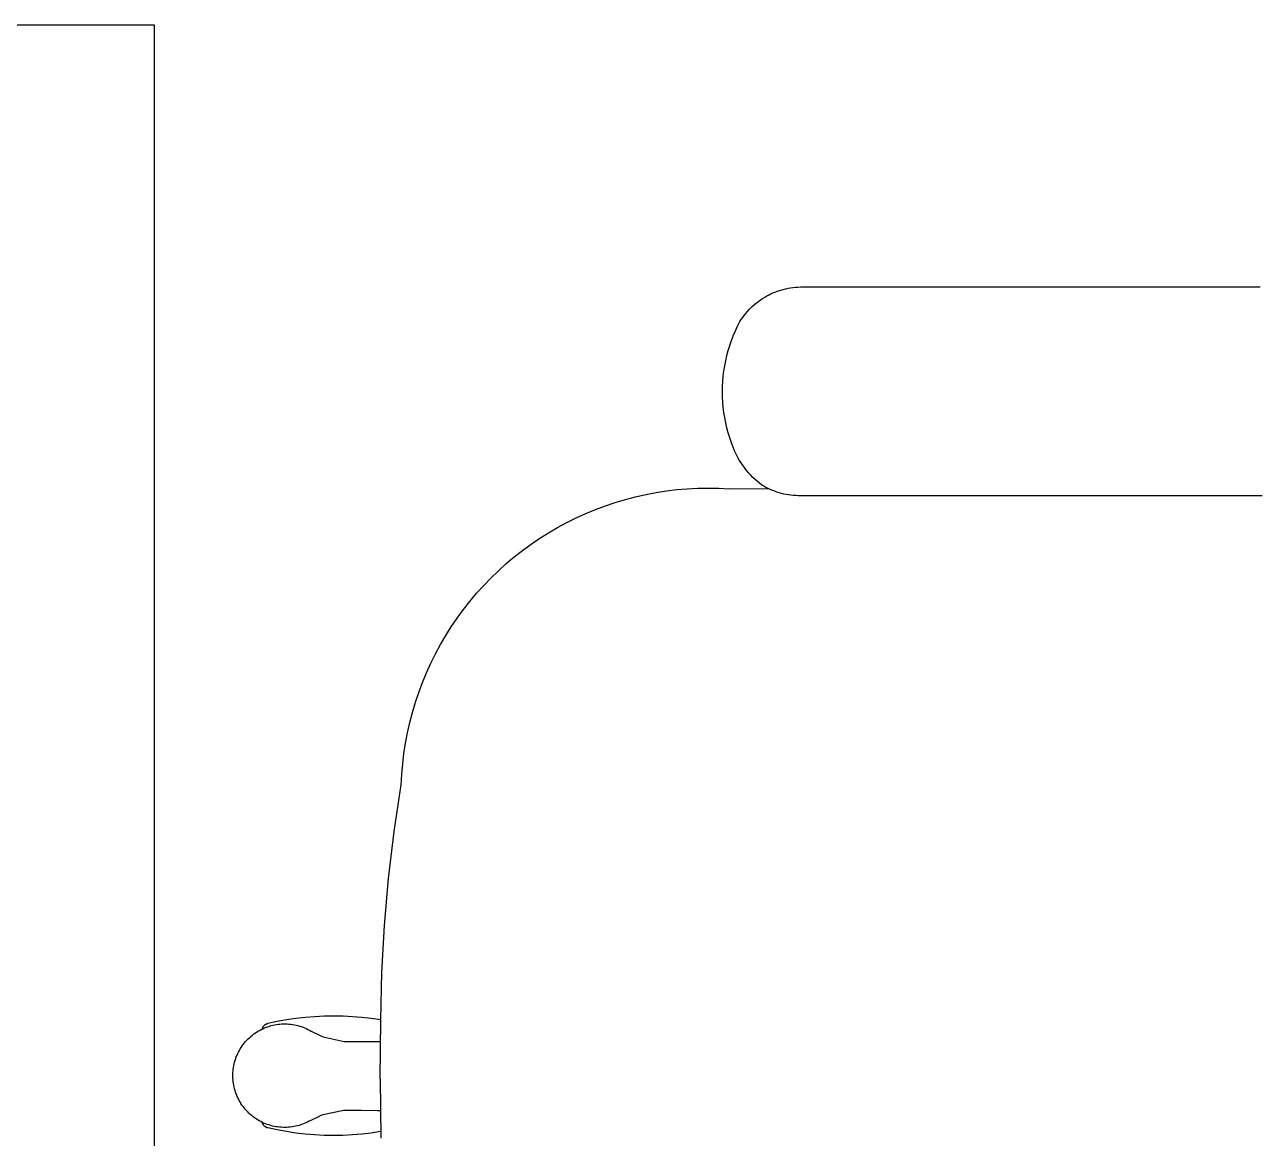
# Model space of a CAD drawing. Header units: inches. Extents: x 4 to 2210, y 3 to 2073.
# Drawn here: x 1452.23 to 1469.49, y 1966.96 to 1982.52 of the extents above; entities that cross this region are included whole.
import ezdxf

# ---------------------------------------------------------------- set-up
doc = ezdxf.new("R2010")
doc.units = ezdxf.units.IN
doc.header["$MEASUREMENT"] = 0
doc.layers.add('Planon_construction', color=253, linetype='Continuous')

# ---------------------------------------------------------------- blocks, each defined once
blk = doc.blocks.new('8 person table')
at = {"layer": 'Planon_construction'}
for p, q in [((-308.65, 1126.14, 0), (484.43, 1126.14, 0)), ((484.43, 1126.14, 0), (484.43, -1253.08, 0)), ((653.85, 1049.25, 0), (654.43, 1049.64, 0)), ((654.43, 1049.64, 0), (655.03, 1050.01, 0)), ((655.03, 1050.01, 0), (655.64, 1050.36, 0)), ((655.64, 1050.36, 0), (656.26, 1050.69, 0)), ((656.26, 1050.69, 0), (656.89, 1050.99, 0)), ((656.89, 1050.99, 0), (657.53, 1051.28, 0)), ((657.53, 1051.28, 0), (658.18, 1051.54, 0)), ((658.18, 1051.54, 0), (658.84, 1051.77, 0)), ((658.84, 1051.77, 0), (659.51, 1051.99, 0)), ((659.51, 1051.99, 0), (660.18, 1052.18, 0)), ((660.18, 1052.18, 0), (660.86, 1052.35, 0)), ((660.86, 1052.35, 0), (661.55, 1052.5, 0)), ((661.55, 1052.5, 0), (662.24, 1052.62, 0)), ((662.24, 1052.62, 0), (662.93, 1052.71, 0)), ((662.93, 1052.71, 0), (663.63, 1052.79, 0)), ((663.63, 1052.79, 0), (664.33, 1052.84, 0)), ((664.33, 1052.84, 0), (665.03, 1052.86, 0)), ((665.03, 1052.86, 0), (793.5, 1052.91, 0)), ((650.19, 1046, 0), (650.67, 1046.52, 0)), ((650.67, 1046.52, 0), (651.16, 1047.02, 0)), ((651.16, 1047.02, 0), (651.66, 1047.5, 0)), ((651.66, 1047.5, 0), (652.19, 1047.97, 0)), ((652.19, 1047.97, 0), (652.73, 1048.41, 0)), ((652.73, 1048.41, 0), (653.28, 1048.84, 0)), ((653.28, 1048.84, 0), (653.85, 1049.25, 0)), ((647.46, 1041.88, 0), (648.11, 1043.18, 0)), ((648.11, 1043.18, 0), (648.49, 1043.77, 0)), ((648.49, 1043.77, 0), (648.89, 1044.35, 0)), ((648.89, 1044.35, 0), (649.3, 1044.91, 0)), ((649.3, 1044.91, 0), (649.74, 1045.46, 0)), ((649.74, 1045.46, 0), (650.19, 1046, 0)), ((645.75, 1037.86, 0), (646.27, 1039.22, 0)), ((646.27, 1039.22, 0), (646.84, 1040.56, 0)), ((646.84, 1040.56, 0), (647.46, 1041.88, 0)), ((644.86, 1035.09, 0), (645.28, 1036.48, 0)), ((645.28, 1036.48, 0), (645.75, 1037.86, 0)), ((643.88, 1030.83, 0), (644.15, 1032.26, 0)), ((644.15, 1032.26, 0), (644.48, 1033.68, 0)), ((644.48, 1033.68, 0), (644.86, 1035.09, 0)), ((643.47, 1027.95, 0), (643.65, 1029.39, 0)), ((643.65, 1029.39, 0), (643.88, 1030.83, 0)), ((643.26, 1025.04, 0), (643.34, 1026.5, 0)), ((643.34, 1026.5, 0), (643.47, 1027.95, 0)), ((643.24, 1023.59, 0), (643.26, 1025.04, 0)), ((643.26, 1022.13, 0), (643.24, 1023.59, 0)), ((643.34, 1020.68, 0), (643.26, 1022.13, 0)), ((643.46, 1019.23, 0), (643.34, 1020.68, 0)), ((643.64, 1017.78, 0), (643.46, 1019.23, 0)), ((643.86, 1016.34, 0), (643.64, 1017.78, 0)), ((644.14, 1014.91, 0), (643.86, 1016.34, 0)), ((644.46, 1013.49, 0), (644.14, 1014.91, 0)), ((644.83, 1012.08, 0), (644.46, 1013.49, 0)), ((645.25, 1010.69, 0), (644.83, 1012.08, 0)), ((645.72, 1009.31, 0), (645.25, 1010.69, 0)), ((646, 1008.54, 0), (645.72, 1009.31, 0)), ((646.29, 1007.77, 0), (646, 1008.54, 0)), ((646.62, 1007.02, 0), (646.29, 1007.77, 0)), ((646.97, 1006.27, 0), (646.62, 1007.02, 0)), ((647.34, 1005.54, 0), (646.97, 1006.27, 0)), ((647.74, 1004.83, 0), (647.34, 1005.54, 0)), ((648.16, 1004.12, 0), (647.74, 1004.83, 0)), ((648.61, 1003.43, 0), (648.16, 1004.12, 0)), ((649.08, 1002.76, 0), (648.61, 1003.43, 0)), ((649.57, 1002.1, 0), (649.08, 1002.76, 0)), ((650.08, 1001.46, 0), (649.57, 1002.1, 0)), ((650.62, 1000.84, 0), (650.08, 1001.46, 0)), ((651.17, 1000.24, 0), (650.62, 1000.84, 0)), ((651.75, 999.65, 0), (651.17, 1000.24, 0)), ((652.34, 999.09, 0), (651.75, 999.65, 0)), ((652.96, 998.54, 0), (652.34, 999.09, 0)), ((653.59, 998.02, 0), (652.96, 998.54, 0)), ((654.24, 997.51, 0), (653.59, 998.02, 0)), ((618.94, 994.22, 0), (621.8, 994.87, 0)), ((621.8, 994.87, 0), (624.68, 995.41, 0)), ((624.68, 995.41, 0), (627.57, 995.86, 0)), ((627.57, 995.86, 0), (630.48, 996.21, 0)), ((630.48, 996.21, 0), (633.41, 996.46, 0)), ((633.41, 996.46, 0), (636.33, 996.61, 0)), ((636.33, 996.61, 0), (639.26, 996.65, 0)), ((639.26, 996.65, 0), (642.2, 996.6, 0)), ((642.2, 996.6, 0), (645.12, 996.45, 0)), ((645.12, 996.45, 0), (656.08, 996.49, 0)), ((654.81, 997.17, 0), (654.24, 997.51, 0)), ((655.39, 996.84, 0), (654.81, 997.17, 0)), ((655.99, 996.54, 0), (655.39, 996.84, 0)), ((656.59, 996.26, 0), (655.99, 996.54, 0)), ((657.2, 995.99, 0), (656.59, 996.26, 0)), ((657.83, 995.75, 0), (657.2, 995.99, 0)), ((658.46, 995.53, 0), (657.83, 995.75, 0)), ((659.09, 995.33, 0), (658.46, 995.53, 0)), ((659.74, 995.15, 0), (659.09, 995.33, 0)), ((660.39, 994.99, 0), (659.74, 995.15, 0)), ((661.04, 994.86, 0), (660.39, 994.99, 0)), ((661.7, 994.74, 0), (661.04, 994.86, 0)), ((662.36, 994.65, 0), (661.7, 994.74, 0)), ((663.02, 994.58, 0), (662.36, 994.65, 0)), ((663.69, 994.54, 0), (663.02, 994.58, 0)), ((664.36, 994.52, 0), (663.69, 994.54, 0)), ((665.02, 994.52, 0), (664.36, 994.52, 0)), ((793.49, 994.44, 0), (665.02, 994.52, 0)), ((794.01, 994.44, 0), (793.49, 994.44, 0)), ((607.77, 990.68, 0), (610.51, 991.71, 0)), ((610.51, 991.71, 0), (613.29, 992.64, 0)), ((613.29, 992.64, 0), (616.1, 993.48, 0)), ((616.1, 993.48, 0), (618.94, 994.22, 0)), ((599.76, 987.05, 0), (602.39, 988.35, 0)), ((602.39, 988.35, 0), (605.06, 989.56, 0)), ((605.06, 989.56, 0), (607.77, 990.68, 0)), ((592.17, 982.61, 0), (594.65, 984.17, 0)), ((594.65, 984.17, 0), (597.18, 985.65, 0)), ((597.18, 985.65, 0), (599.76, 987.05, 0)), ((587.39, 979.23, 0), (589.75, 980.96, 0)), ((589.75, 980.96, 0), (592.17, 982.61, 0)), ((582.84, 975.53, 0), (585.08, 977.41, 0)), ((585.08, 977.41, 0), (587.39, 979.23, 0)), ((578.56, 971.52, 0), (580.66, 973.56, 0)), ((580.66, 973.56, 0), (582.84, 975.53, 0)), ((576.52, 969.41, 0), (578.56, 971.52, 0)), ((572.67, 964.99, 0), (574.56, 967.24, 0)), ((574.56, 967.24, 0), (576.52, 969.41, 0)), ((570.86, 962.69, 0), (572.67, 964.99, 0)), ((567.48, 957.9, 0), (569.13, 960.32, 0)), ((569.13, 960.32, 0), (570.86, 962.69, 0)), ((565.91, 955.42, 0), (567.48, 957.9, 0)), ((563.04, 950.31, 0), (564.44, 952.89, 0)), ((564.44, 952.89, 0), (565.91, 955.42, 0)), ((561.74, 947.68, 0), (563.04, 950.31, 0)), ((560.53, 945.01, 0), (561.74, 947.68, 0)), ((559.41, 942.3, 0), (560.53, 945.01, 0)), ((557.45, 936.78, 0), (558.38, 939.56, 0)), ((558.38, 939.56, 0), (559.41, 942.3, 0)), ((556.62, 933.97, 0), (557.45, 936.78, 0)), ((555.88, 931.13, 0), (556.62, 933.97, 0)), ((555.23, 928.27, 0), (555.88, 931.13, 0)), ((554.24, 922.49, 0), (554.69, 925.39, 0)), ((554.69, 925.39, 0), (555.23, 928.27, 0)), ((553.9, 919.58, 0), (554.24, 922.49, 0)), ((553.65, 916.66, 0), (553.9, 919.58, 0)), ((553.5, 913.73, 0), (553.65, 916.66, 0)), ((551.51, 900.68, 0), (553.5, 913.73, 0)), ((549.93, 887.58, 0), (551.51, 900.68, 0)), ((548.77, 874.43, 0), (549.93, 887.58, 0)), ((548.04, 861.25, 0), (548.77, 874.43, 0)), ((547.74, 848.05, 0), (548.04, 861.25, 0)), ((514.76, 845.76, 0), (514.78, 845.82, 0)), ((514.78, 845.82, 0), (514.81, 845.89, 0)), ((514.81, 845.89, 0), (514.84, 845.95, 0)), ((514.84, 845.95, 0), (514.87, 846.02, 0)), ((514.87, 846.02, 0), (514.91, 846.08, 0)), ((514.91, 846.08, 0), (514.94, 846.14, 0)), ((514.94, 846.14, 0), (514.98, 846.2, 0)), ((514.98, 846.2, 0), (515.02, 846.26, 0)), ((515.02, 846.26, 0), (515.07, 846.32, 0)), ((515.07, 846.32, 0), (515.11, 846.37, 0)), ((515.11, 846.37, 0), (515.16, 846.43, 0)), ((515.16, 846.43, 0), (515.2, 846.48, 0)), ((515.2, 846.48, 0), (515.25, 846.53, 0)), ((515.24, 845.76, 0), (515.71, 845.95, 0)), ((515.25, 846.53, 0), (515.31, 846.58, 0)), ((515.31, 846.58, 0), (515.36, 846.62, 0)), ((515.36, 846.62, 0), (515.41, 846.67, 0)), ((515.41, 846.67, 0), (515.47, 846.71, 0)), ((515.47, 846.71, 0), (515.53, 846.75, 0)), ((515.53, 846.75, 0), (515.59, 846.79, 0)), ((515.59, 846.79, 0), (515.65, 846.83, 0)), ((515.65, 846.83, 0), (515.71, 846.87, 0)), ((515.71, 846.87, 0), (515.77, 846.9, 0)), ((515.71, 845.95, 0), (516.18, 846.12, 0)), ((515.77, 846.9, 0), (515.84, 846.93, 0)), ((515.84, 846.93, 0), (515.9, 846.96, 0)), ((515.9, 846.96, 0), (515.97, 846.99, 0)), ((515.97, 846.99, 0), (516.03, 847.01, 0)), ((516.03, 847.01, 0), (516.1, 847.03, 0)), ((516.1, 847.03, 0), (516.17, 847.05, 0)), ((516.17, 847.05, 0), (516.24, 847.07, 0)), ((516.18, 846.12, 0), (516.66, 846.28, 0)), ((516.24, 847.07, 0), (518.82, 847.63, 0)), ((516.66, 846.28, 0), (517.14, 846.42, 0)), ((517.14, 846.42, 0), (517.63, 846.54, 0)), ((517.63, 846.54, 0), (518.12, 846.65, 0)), ((518.12, 846.65, 0), (518.62, 846.74, 0)), ((518.62, 846.74, 0), (519.11, 846.81, 0)), ((518.82, 847.63, 0), (521.42, 848.1, 0)), ((519.11, 846.81, 0), (519.61, 846.86, 0)), ((519.61, 846.86, 0), (520.12, 846.9, 0)), ((520.12, 846.9, 0), (520.62, 846.92, 0)), ((520.62, 846.92, 0), (521.12, 846.92, 0)), ((521.12, 846.92, 0), (521.62, 846.9, 0)), ((521.42, 848.1, 0), (524.04, 848.49, 0)), ((521.62, 846.9, 0), (522.12, 846.87, 0)), ((522.12, 846.87, 0), (522.63, 846.82, 0)), ((522.63, 846.82, 0), (523.12, 846.75, 0)), ((523.12, 846.75, 0), (523.62, 846.66, 0)), ((523.62, 846.66, 0), (524.11, 846.56, 0)), ((524.04, 848.49, 0), (526.66, 848.79, 0)), ((524.11, 846.56, 0), (524.6, 846.44, 0)), ((524.6, 846.44, 0), (525.08, 846.3, 0)), ((525.08, 846.3, 0), (525.56, 846.15, 0)), ((525.56, 846.15, 0), (526.04, 845.98, 0)), ((526.04, 845.98, 0), (526.5, 845.8, 0)), ((526.5, 845.8, 0), (526.96, 845.59, 0)), ((526.66, 848.79, 0), (529.3, 849, 0)), ((529.3, 849, 0), (531.94, 849.13, 0)), ((531.94, 849.13, 0), (534.58, 849.18, 0)), ((534.58, 849.18, 0), (537.22, 849.13, 0)), ((537.22, 849.13, 0), (539.86, 849, 0)), ((539.86, 849, 0), (542.5, 848.78, 0)), ((542.5, 848.78, 0), (545.12, 848.48, 0)), ((545.12, 848.48, 0), (547.74, 848.09, 0)), ((547.56, 831.49, 0), (547.74, 848.05, 0)), ((510.33, 842.33, 0), (510.68, 842.69, 0)), ((510.68, 842.69, 0), (511.05, 843.04, 0)), ((511.05, 843.04, 0), (511.42, 843.37, 0)), ((511.42, 843.37, 0), (511.81, 843.7, 0)), ((511.81, 843.7, 0), (512.2, 844.01, 0)), ((512.2, 844.01, 0), (512.61, 844.3, 0)), ((512.61, 844.3, 0), (513.03, 844.58, 0)), ((513.03, 844.58, 0), (513.45, 844.85, 0)), ((513.45, 844.85, 0), (513.89, 845.1, 0)), ((513.89, 845.1, 0), (514.33, 845.34, 0)), ((514.33, 845.34, 0), (514.78, 845.56, 0)), ((514.65, 845.35, 0), (514.66, 845.42, 0)), ((514.66, 845.42, 0), (514.68, 845.49, 0)), ((514.68, 845.49, 0), (514.69, 845.55, 0)), ((514.69, 845.55, 0), (514.71, 845.62, 0)), ((514.71, 845.62, 0), (514.73, 845.69, 0)), ((514.73, 845.69, 0), (514.76, 845.76, 0)), ((514.78, 845.56, 0), (515.24, 845.76, 0)), ((526.96, 845.59, 0), (527.42, 845.38, 0)), ((527.42, 845.38, 0), (527.86, 845.14, 0)), ((527.86, 845.14, 0), (528.3, 844.89, 0)), ((528.3, 844.89, 0), (530.83, 843.64, 0)), ((530.83, 843.64, 0), (530.8, 843.59, 0)), ((530.86, 843.63, 0), (531.71, 843.27, 0)), ((531.71, 843.27, 0), (537.52, 842.02, 0)), ((507.81, 838.59, 0), (508.03, 839.04, 0)), ((508.03, 839.04, 0), (508.27, 839.49, 0)), ((508.27, 839.49, 0), (508.52, 839.92, 0)), ((508.52, 839.92, 0), (508.79, 840.35, 0)), ((508.79, 840.35, 0), (509.07, 840.77, 0)), ((509.07, 840.77, 0), (509.36, 841.17, 0)), ((509.36, 841.17, 0), (509.67, 841.57, 0)), ((509.67, 841.57, 0), (510, 841.95, 0)), ((510, 841.95, 0), (510.33, 842.33, 0)), ((537.52, 842.02, 0), (542.57, 841.98, 0)), ((542.57, 841.98, 0), (545.76, 841.98, 0)), ((545.76, 841.98, 0), (547.67, 842, 0)), ((506.71, 835.26, 0), (506.82, 835.75, 0)), ((506.82, 835.75, 0), (506.94, 836.24, 0)), ((506.94, 836.24, 0), (507.08, 836.72, 0)), ((507.08, 836.72, 0), (507.24, 837.2, 0)), ((507.24, 837.2, 0), (507.41, 837.67, 0)), ((507.41, 837.67, 0), (507.6, 838.13, 0)), ((507.6, 838.13, 0), (507.81, 838.59, 0)), ((506.44, 832.76, 0), (506.46, 833.26, 0)), ((506.44, 832.26, 0), (506.44, 832.76, 0)), ((506.45, 831.75, 0), (506.44, 832.26, 0)), ((506.46, 833.26, 0), (506.5, 833.76, 0)), ((506.5, 833.76, 0), (506.55, 834.26, 0)), ((506.55, 834.26, 0), (506.62, 834.76, 0)), ((506.62, 834.76, 0), (506.71, 835.26, 0)), ((506.48, 831.25, 0), (506.45, 831.75, 0)), ((506.53, 830.75, 0), (506.48, 831.25, 0)), ((506.6, 830.25, 0), (506.53, 830.75, 0)), ((506.69, 829.76, 0), (506.6, 830.25, 0)), ((506.79, 829.27, 0), (506.69, 829.76, 0)), ((506.91, 828.78, 0), (506.79, 829.27, 0)), ((507.04, 828.29, 0), (506.91, 828.78, 0)), ((547.56, 831.49, 0), (547.74, 814.93, 0)), ((507.2, 827.81, 0), (507.04, 828.29, 0)), ((507.36, 827.34, 0), (507.2, 827.81, 0)), ((507.55, 826.87, 0), (507.36, 827.34, 0)), ((507.75, 826.41, 0), (507.55, 826.87, 0)), ((507.97, 825.96, 0), (507.75, 826.41, 0)), ((508.2, 825.51, 0), (507.97, 825.96, 0)), ((508.45, 825.08, 0), (508.2, 825.51, 0)), ((508.71, 824.65, 0), (508.45, 825.08, 0)), ((508.99, 824.23, 0), (508.71, 824.65, 0)), ((509.28, 823.82, 0), (508.99, 824.23, 0)), ((509.59, 823.42, 0), (509.28, 823.82, 0)), ((509.91, 823.03, 0), (509.59, 823.42, 0)), ((510.24, 822.66, 0), (509.91, 823.03, 0)), ((510.59, 822.29, 0), (510.24, 822.66, 0)), ((510.95, 821.94, 0), (510.59, 822.29, 0)), ((511.32, 821.6, 0), (510.95, 821.94, 0)), ((537.44, 822.71, 0), (531.56, 821.5, 0)), ((542.48, 822.71, 0), (537.44, 822.71, 0)), ((546.74, 822.65, 0), (542.48, 822.71, 0)), ((547.65, 822.64, 0), (546.74, 822.65, 0)), ((511.7, 821.27, 0), (511.32, 821.6, 0)), ((512.1, 820.96, 0), (511.7, 821.27, 0)), ((512.5, 820.66, 0), (512.1, 820.96, 0)), ((512.91, 820.38, 0), (512.5, 820.66, 0)), ((513.34, 820.11, 0), (512.91, 820.38, 0)), ((513.77, 819.85, 0), (513.34, 820.11, 0)), ((514.21, 819.61, 0), (513.77, 819.85, 0)), ((514.66, 819.39, 0), (514.21, 819.61, 0)), ((514.66, 819.47, 0), (514.65, 819.54, 0)), ((514.68, 819.4, 0), (514.66, 819.47, 0)), ((515.12, 819.18, 0), (514.66, 819.39, 0)), ((514.69, 819.33, 0), (514.68, 819.4, 0)), ((514.71, 819.26, 0), (514.69, 819.33, 0)), ((514.73, 819.19, 0), (514.71, 819.26, 0)), ((514.76, 819.13, 0), (514.73, 819.19, 0)), ((514.78, 819.06, 0), (514.76, 819.13, 0)), ((514.81, 819, 0), (514.78, 819.06, 0)), ((514.84, 818.93, 0), (514.81, 819, 0)), ((514.87, 818.87, 0), (514.84, 818.93, 0)), ((514.91, 818.81, 0), (514.87, 818.87, 0)), ((514.94, 818.74, 0), (514.91, 818.81, 0)), ((514.98, 818.69, 0), (514.94, 818.74, 0)), ((515.02, 818.63, 0), (514.98, 818.69, 0)), ((515.07, 818.57, 0), (515.02, 818.63, 0)), ((515.11, 818.51, 0), (515.07, 818.57, 0)), ((515.16, 818.46, 0), (515.11, 818.51, 0)), ((515.58, 818.98, 0), (515.12, 819.18, 0)), ((515.2, 818.41, 0), (515.16, 818.46, 0)), ((515.25, 818.36, 0), (515.2, 818.41, 0)), ((515.31, 818.31, 0), (515.25, 818.36, 0)), ((515.36, 818.26, 0), (515.31, 818.31, 0)), ((515.41, 818.22, 0), (515.36, 818.26, 0)), ((515.47, 818.17, 0), (515.41, 818.22, 0)), ((515.53, 818.13, 0), (515.47, 818.17, 0)), ((516.06, 818.81, 0), (515.58, 818.98, 0)), ((516.53, 818.65, 0), (516.06, 818.81, 0)), ((517.01, 818.5, 0), (516.53, 818.65, 0)), ((517.5, 818.37, 0), (517.01, 818.5, 0)), ((517.99, 818.26, 0), (517.5, 818.37, 0)), ((518.49, 818.17, 0), (517.99, 818.26, 0)), ((523.49, 818.2, 0), (522.99, 818.12, 0)), ((523.98, 818.3, 0), (523.49, 818.2, 0)), ((524.47, 818.41, 0), (523.98, 818.3, 0)), ((524.96, 818.54, 0), (524.47, 818.41, 0)), ((525.44, 818.69, 0), (524.96, 818.54, 0)), ((525.91, 818.86, 0), (525.44, 818.69, 0)), ((526.38, 819.04, 0), (525.91, 818.86, 0)), ((526.84, 819.24, 0), (526.38, 819.04, 0)), ((527.3, 819.45, 0), (526.84, 819.24, 0)), ((527.75, 819.68, 0), (527.3, 819.45, 0)), ((528.18, 819.93, 0), (527.75, 819.68, 0)), ((530.72, 821.15, 0), (528.18, 819.93, 0)), ((530.72, 821.15, 0), (530.7, 821.21, 0)), ((531.56, 821.5, 0), (530.75, 821.17, 0)), ((515.59, 818.09, 0), (515.53, 818.13, 0)), ((515.65, 818.06, 0), (515.59, 818.09, 0)), ((515.71, 818.02, 0), (515.65, 818.06, 0)), ((515.77, 817.99, 0), (515.71, 818.02, 0)), ((515.84, 817.96, 0), (515.77, 817.99, 0)), ((515.9, 817.93, 0), (515.84, 817.96, 0)), ((515.97, 817.9, 0), (515.9, 817.93, 0)), ((516.03, 817.88, 0), (515.97, 817.9, 0)), ((516.1, 817.85, 0), (516.03, 817.88, 0)), ((516.17, 817.83, 0), (516.1, 817.85, 0)), ((516.24, 817.82, 0), (516.17, 817.83, 0)), ((518.82, 817.26, 0), (516.24, 817.82, 0)), ((518.98, 818.1, 0), (518.49, 818.17, 0)), ((521.42, 816.79, 0), (518.82, 817.26, 0)), ((519.48, 818.04, 0), (518.98, 818.1, 0)), ((519.98, 818, 0), (519.48, 818.04, 0)), ((520.49, 817.97, 0), (519.98, 818, 0)), ((520.99, 817.97, 0), (520.49, 817.97, 0)), ((521.49, 817.98, 0), (520.99, 817.97, 0)), ((524.03, 816.4, 0), (521.42, 816.79, 0)), ((521.99, 818.01, 0), (521.49, 817.98, 0)), ((522.49, 818.05, 0), (521.99, 818.01, 0)), ((522.99, 818.12, 0), (522.49, 818.05, 0)), ((526.66, 816.1, 0), (524.03, 816.4, 0)), ((529.29, 815.88, 0), (526.66, 816.1, 0)), ((531.93, 815.75, 0), (529.29, 815.88, 0)), ((534.57, 815.71, 0), (531.93, 815.75, 0)), ((537.21, 815.75, 0), (534.57, 815.71, 0)), ((539.85, 815.88, 0), (537.21, 815.75, 0)), ((542.48, 816.1, 0), (539.85, 815.88, 0)), ((545.1, 816.4, 0), (542.48, 816.1, 0)), ((547.72, 816.79, 0), (545.1, 816.4, 0))]:
    blk.add_line(p, q, dxfattribs=at)

msp = doc.modelspace()

# ---------------------------------------------------------------- block references
at = {"layer": 'Planon_construction', "xscale": 0.05, "yscale": 0.05, "zscale": 0.05}
msp.add_blockref('8 person table', (1429.811, 1926.213), dxfattribs=at)

doc.saveas('drawing.dxf')
